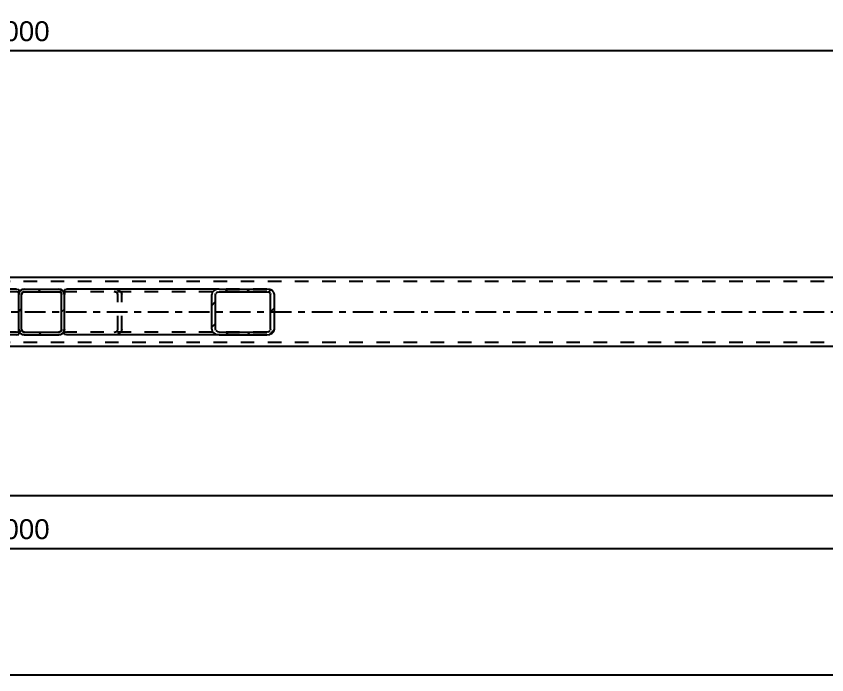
# Model space of a CAD drawing. Header units: millimetres. Extents: x -188 to 1001, y -633 to 208.
# Drawn here: x 454.7 to 571.8, y -346.5 to -251.4 of the extents above; entities that cross this region are included whole.
import ezdxf

# ---------------------------------------------------------------- set-up
doc = ezdxf.new("R2010")
doc.units = ezdxf.units.MM
doc.linetypes.add('DXK_LINE_DOT2', pattern=[3.9198, 1.9599, -1.9599])
doc.linetypes.add('DXK_LINE_DOT3', pattern=[5.9187, 2.979, -0.9799, 0.9799, -0.9799])
doc.styles.add('Arial', font='ARIAL.TTF', dxfattribs={"height": 0.2})

# ---------------------------------------------------------------- blocks, each defined once
blk = doc.blocks.new('Part-761552178-1843 - 1809')
at = {"linetype": 'Continuous'}
h = blk.add_hatch(dxfattribs=at)
h.set_pattern_fill('', scale=0.7, style=0, pattern_type=0)
h.set_pattern_definition([(45, (491.3147, -297.3026), (-1.57154, 1.57154), [])])
h.paths.add_polyline_path([(490.89, -297.36), (491.31, -297.3), (491.67, -297.13), (491.91, -296.87), (491.99, -296.56), (491.99, -291.56), (491.91, -291.26), (491.67, -291), (491.31, -290.82), (490.89, -290.76), (484.03, -290.76), (483.61, -290.82), (483.25, -291), (483.02, -291.26), (482.93, -291.56), (482.93, -296.56), (483.02, -296.87), (483.25, -297.13), (483.61, -297.3), (484.03, -297.36)])
h.paths.add_polyline_path([(483.82, -296.93), (483.64, -296.85), (483.52, -296.72), (483.48, -296.56), (483.48, -291.56), (483.52, -291.41), (483.64, -291.28), (483.82, -291.19), (484.03, -291.16), (490.89, -291.16), (491.1, -291.19), (491.28, -291.28), (491.4, -291.41), (491.44, -291.56), (491.44, -296.56), (491.4, -296.72), (491.28, -296.85), (491.1, -296.93), (490.89, -296.96), (484.03, -296.96)])
at = {"color": 2, "linetype": 'Continuous'}
for p, q in [((461.66, -290.81), (461.98, -290.76)), ((461.66, -290.81), (461.66, -291.56)), ((484.03, -290.76), (461.98, -290.76)), ((483.02, -291.26), (482.93, -291.56)), ((483.48, -291.56), (483.52, -291.41)), ((484.03, -290.76), (483.61, -290.82)), ((483.82, -291.19), (484.03, -291.16)), ((484.03, -290.76), (490.89, -290.76)), ((484.03, -291.16), (490.89, -291.16)), ((491.31, -290.82), (490.89, -290.76)), ((490.89, -291.16), (491.1, -291.19)), ((491.4, -291.41), (491.44, -291.56)), ((491.99, -291.56), (491.91, -291.26)), ((482.93, -296.56), (482.93, -291.56)), ((483.48, -296.56), (483.48, -291.56)), ((491.44, -296.56), (491.44, -291.56)), ((491.99, -296.56), (491.99, -291.56)), ((461.66, -297.3), (461.66, -296.56)), ((461.66, -297.32), (461.66, -297.3)), ((461.98, -297.36), (461.66, -297.32)), ((484.03, -297.36), (461.98, -297.36)), ((482.93, -296.56), (483.02, -296.87)), ((483.52, -296.72), (483.48, -296.56)), ((483.61, -297.3), (484.03, -297.36)), ((484.03, -296.96), (483.82, -296.93)), ((484.03, -296.96), (490.89, -296.96)), ((484.03, -297.36), (490.89, -297.36)), ((491.1, -296.93), (490.89, -296.96)), ((490.89, -297.36), (491.31, -297.3)), ((491.44, -296.56), (491.4, -296.72)), ((491.91, -296.87), (491.99, -296.56))]:
    blk.add_line(p, q, dxfattribs=at)
at = {"color": 7, "linetype": 'DXK_LINE_DOT2'}
for p, q in [((461.66, -290.81), (461.66, -291.25)), ((461.77, -291.19), (461.66, -291.25)), ((461.98, -291.16), (461.77, -291.19)), ((490.89, -291.16), (461.98, -291.16)), ((468.84, -290.76), (469.26, -290.82)), ((469.05, -291.19), (468.84, -291.16)), ((469.39, -291.56), (469.35, -291.41)), ((469.86, -291.26), (469.94, -291.56)), ((490.89, -290.76), (484.03, -290.76)), ((461.66, -297.13), (461.66, -291.56)), ((469.39, -296.56), (469.39, -291.56)), ((469.94, -296.56), (469.94, -291.56)), ((461.66, -296.88), (461.77, -296.93)), ((461.77, -296.93), (461.98, -296.96)), ((490.89, -296.96), (461.98, -296.96)), ((468.84, -296.96), (469.05, -296.93)), ((469.26, -297.3), (468.84, -297.36)), ((469.35, -296.72), (469.39, -296.56)), ((469.94, -296.56), (469.86, -296.87)), ((490.89, -297.36), (484.03, -297.36))]:
    blk.add_line(p, q, dxfattribs=at)
for centre, radius, start, end in [((468.93, -291.68), 0.501, 32.4104, 75.4453), ((469.01, -291.79), 1, 32.4104, 75.4453), ((468.93, -296.45), 0.501, 284.5547, 327.5896), ((469.01, -296.33), 1, 284.5547, 327.5896)]:
    blk.add_arc(centre, radius, start, end, dxfattribs=at)
at = {"color": 2, "linetype": 'Continuous'}
for centre, radius, start, end in [((483.86, -291.79), 1, 104.5547, 147.5896), ((483.95, -291.68), 0.501, 104.5547, 147.5896), ((490.98, -291.68), 0.501, 32.4104, 75.4453), ((491.06, -291.79), 1, 32.4104, 75.4453), ((483.86, -296.33), 1, 212.4104, 255.4453), ((483.95, -296.45), 0.501, 212.4104, 255.4453), ((490.98, -296.45), 0.501, 284.5547, 327.5896), ((491.06, -296.33), 1, 284.5547, 327.5896)]:
    blk.add_arc(centre, radius, start, end, dxfattribs=at)
blk = doc.blocks.new('Part-761552178-1877 - 1809')
at = {"linetype": 'Continuous'}
h = blk.add_hatch(dxfattribs=at)
h.set_pattern_fill('', scale=0.7, style=0, pattern_type=0)
h.set_pattern_definition([(45, (461.1622, -297.3026), (-1.57154, 1.57154), [])])
h.paths.add_polyline_path([(460.86, -297.36), (461.16, -297.3), (461.42, -297.13), (461.6, -296.87), (461.66, -296.56), (461.66, -291.56), (461.6, -291.26), (461.42, -291), (461.16, -290.82), (460.86, -290.76), (455.86, -290.76), (455.55, -290.82), (455.29, -291), (455.12, -291.26), (455.06, -291.56), (455.06, -296.56), (455.12, -296.87), (455.29, -297.13), (455.55, -297.3), (455.86, -297.36)])
h.paths.add_polyline_path([(455.7, -296.93), (455.57, -296.85), (455.49, -296.72), (455.46, -296.56), (455.46, -291.56), (455.49, -291.41), (455.57, -291.28), (455.7, -291.19), (455.86, -291.16), (460.86, -291.16), (461.01, -291.19), (461.14, -291.28), (461.23, -291.41), (461.26, -291.56), (461.26, -296.56), (461.23, -296.72), (461.14, -296.85), (461.01, -296.93), (460.86, -296.96), (455.86, -296.96)])
at = {"color": 7, "linetype": 'DXK_LINE_DOT2'}
for p, q in [((455.06, -291.56), (455.12, -291.26)), ((455.49, -291.41), (455.46, -291.56)), ((455.55, -290.82), (455.86, -290.76)), ((455.86, -291.16), (455.7, -291.19)), ((455.86, -290.76), (460.86, -290.76)), ((455.86, -291.16), (460.86, -291.16)), ((460.86, -290.76), (461.16, -290.82)), ((461.01, -291.19), (460.86, -291.16)), ((461.26, -291.56), (461.23, -291.41)), ((461.6, -291.26), (461.66, -291.56)), ((455.06, -296.56), (455.06, -291.56)), ((455.46, -296.56), (455.46, -291.56)), ((461.26, -296.56), (461.26, -291.56)), ((461.66, -296.56), (461.66, -291.56)), ((455.12, -296.87), (455.06, -296.56)), ((455.46, -296.56), (455.49, -296.72)), ((455.86, -297.36), (455.55, -297.3)), ((455.7, -296.93), (455.86, -296.96)), ((455.86, -296.96), (460.86, -296.96)), ((455.86, -297.36), (460.86, -297.36)), ((460.86, -296.96), (461.01, -296.93)), ((461.16, -297.3), (460.86, -297.36)), ((461.23, -296.72), (461.26, -296.56)), ((461.66, -296.56), (461.6, -296.87))]:
    blk.add_line(p, q, dxfattribs=at)
at = {"color": 2, "linetype": 'Continuous'}
for p, q in [((455.12, -291.26), (455.06, -291.56)), ((455.46, -291.56), (455.49, -291.41)), ((455.86, -290.76), (455.55, -290.82)), ((455.7, -291.19), (455.86, -291.16)), ((455.86, -290.76), (460.86, -290.76)), ((455.86, -291.16), (460.86, -291.16)), ((461.16, -290.82), (460.86, -290.76)), ((460.86, -291.16), (461.01, -291.19)), ((461.23, -291.41), (461.26, -291.56)), ((461.66, -291.56), (461.6, -291.26)), ((455.06, -296.56), (455.06, -291.56)), ((455.46, -296.56), (455.46, -291.56)), ((461.26, -296.56), (461.26, -291.56)), ((461.66, -296.56), (461.66, -291.56)), ((455.06, -296.56), (455.12, -296.87)), ((455.49, -296.72), (455.46, -296.56)), ((455.55, -297.3), (455.86, -297.36)), ((455.86, -296.96), (455.7, -296.93)), ((455.86, -296.96), (460.86, -296.96)), ((455.86, -297.36), (460.86, -297.36)), ((461.01, -296.93), (460.86, -296.96)), ((460.86, -297.36), (461.16, -297.3)), ((461.26, -296.56), (461.23, -296.72)), ((461.6, -296.87), (461.66, -296.56))]:
    blk.add_line(p, q, dxfattribs=at)
at = {"color": 7, "linetype": 'DXK_LINE_DOT2'}
for centre, radius, start, end in [((455.86, -291.56), 0.8, 112.5, 157.5), ((455.86, -291.56), 0.4, 112.5, 157.5), ((460.86, -291.56), 0.4, 22.5, 67.5), ((460.86, -291.56), 0.8, 22.5, 67.5), ((455.86, -296.56), 0.8, 202.5, 247.5), ((455.86, -296.56), 0.4, 202.5, 247.5), ((460.86, -296.56), 0.4, 292.5, 337.5), ((460.86, -296.56), 0.8, 292.5, 337.5)]:
    blk.add_arc(centre, radius, start, end, dxfattribs=at)
at = {"color": 2, "linetype": 'Continuous'}
for centre, radius, start, end in [((455.86, -291.56), 0.8, 112.5, 157.5), ((455.86, -291.56), 0.4, 112.5, 157.5), ((460.86, -291.56), 0.4, 22.5, 67.5), ((460.86, -291.56), 0.8, 22.5, 67.5), ((455.86, -296.56), 0.8, 202.5, 247.5), ((455.86, -296.56), 0.4, 202.5, 247.5), ((460.86, -296.56), 0.4, 292.5, 337.5), ((460.86, -296.56), 0.8, 292.5, 337.5)]:
    blk.add_arc(centre, radius, start, end, dxfattribs=at)
blk = doc.blocks.new('Part-761552178-1916 - 1809')
at = {"linetype": 'Continuous'}
h = blk.add_hatch(dxfattribs=at)
h.set_pattern_fill('', scale=0.7, style=0, pattern_type=0)
h.set_pattern_definition([(45, (433.1016, -297.3026), (-1.57154, 1.57154), [])])
h.paths.add_polyline_path([(432.68, -297.36), (433.1, -297.3), (433.46, -297.13), (433.7, -296.87), (433.78, -296.56), (433.78, -291.56), (433.7, -291.26), (433.46, -291), (433.1, -290.82), (432.68, -290.76), (425.82, -290.76), (425.4, -290.82), (425.04, -291), (424.8, -291.26), (424.72, -291.56), (424.72, -296.56), (424.8, -296.87), (425.04, -297.13), (425.4, -297.3), (425.82, -297.36)])
h.paths.add_polyline_path([(425.61, -296.93), (425.43, -296.85), (425.31, -296.72), (425.27, -296.56), (425.27, -291.56), (425.31, -291.41), (425.43, -291.28), (425.61, -291.19), (425.82, -291.16), (432.68, -291.16), (432.89, -291.19), (433.07, -291.28), (433.19, -291.41), (433.23, -291.56), (433.23, -296.56), (433.19, -296.72), (433.07, -296.85), (432.89, -296.93), (432.68, -296.96), (425.82, -296.96)])
at = {"color": 2, "linetype": 'Continuous'}
for p, q in [((424.8, -291.26), (424.72, -291.56)), ((425.27, -291.56), (425.31, -291.41)), ((425.82, -290.76), (425.4, -290.82)), ((425.61, -291.19), (425.82, -291.16)), ((425.82, -290.76), (432.68, -290.76)), ((425.82, -291.16), (432.68, -291.16)), ((454.73, -290.76), (432.68, -290.76)), ((433.1, -290.82), (432.68, -290.76)), ((432.68, -291.16), (432.89, -291.19)), ((433.19, -291.41), (433.23, -291.56)), ((433.78, -291.56), (433.7, -291.26)), ((454.73, -290.76), (455.06, -290.81)), ((455.06, -290.81), (455.06, -290.82)), ((455.06, -290.82), (455.06, -291)), ((455.06, -291), (455.06, -291.56)), ((424.72, -296.56), (424.72, -291.56)), ((425.27, -296.56), (425.27, -291.56)), ((433.23, -296.56), (433.23, -291.56)), ((433.78, -296.56), (433.78, -291.56)), ((424.72, -296.56), (424.8, -296.87)), ((425.31, -296.72), (425.27, -296.56)), ((425.4, -297.3), (425.82, -297.36)), ((425.82, -296.96), (425.61, -296.93)), ((425.82, -296.96), (432.68, -296.96)), ((425.82, -297.36), (432.68, -297.36)), ((432.89, -296.93), (432.68, -296.96)), ((432.68, -297.36), (433.1, -297.3)), ((454.73, -297.36), (432.68, -297.36)), ((433.23, -296.56), (433.19, -296.72)), ((433.7, -296.87), (433.78, -296.56)), ((454.73, -297.36), (455.06, -297.32)), ((455.06, -297.32), (455.06, -296.56))]:
    blk.add_line(p, q, dxfattribs=at)
at = {"color": 7, "linetype": 'DXK_LINE_DOT2'}
for p, q in [((432.68, -290.76), (425.82, -290.76)), ((454.73, -291.16), (425.82, -291.16)), ((446.77, -291.56), (446.86, -291.26)), ((447.36, -291.41), (447.32, -291.56)), ((447.45, -290.82), (447.87, -290.76)), ((447.87, -291.16), (447.66, -291.19)), ((454.94, -291.19), (454.73, -291.16)), ((455.06, -291.25), (454.94, -291.19)), ((455.06, -290.81), (455.06, -290.81)), ((455.06, -291), (455.06, -291.25)), ((455.06, -296.56), (455.06, -291.26)), ((446.77, -296.56), (446.77, -291.56)), ((447.32, -296.56), (447.32, -291.56)), ((454.73, -296.96), (425.82, -296.96)), ((432.68, -297.36), (425.82, -297.36)), ((446.86, -296.87), (446.77, -296.56)), ((447.32, -296.56), (447.36, -296.72)), ((447.87, -297.36), (447.45, -297.3)), ((447.66, -296.93), (447.87, -296.96)), ((454.73, -296.96), (454.94, -296.93)), ((454.94, -296.93), (455.06, -296.88))]:
    blk.add_line(p, q, dxfattribs=at)
at = {"color": 2, "linetype": 'Continuous'}
for centre, radius, start, end in [((425.65, -291.79), 1, 104.5547, 147.5895), ((425.73, -291.68), 0.501, 104.5547, 147.5895), ((432.77, -291.68), 0.501, 32.4105, 75.4453), ((432.85, -291.79), 1, 32.4105, 75.4453), ((425.65, -296.33), 1, 212.4105, 255.4453), ((425.73, -296.45), 0.501, 212.4105, 255.4453), ((432.77, -296.45), 0.501, 284.5547, 327.5895), ((432.85, -296.33), 1, 284.5547, 327.5895)]:
    blk.add_arc(centre, radius, start, end, dxfattribs=at)
at = {"color": 7, "linetype": 'DXK_LINE_DOT2'}
for centre, radius, start, end in [((447.7, -291.79), 1, 104.5547, 147.5895), ((447.79, -291.68), 0.501, 104.5547, 147.5895), ((447.7, -296.33), 1, 212.4105, 255.4453), ((447.79, -296.45), 0.501, 212.4105, 255.4453)]:
    blk.add_arc(centre, radius, start, end, dxfattribs=at)
blk = doc.blocks.new('Part-761552178-2021 - 1809')
at = {"color": 2, "linetype": 'Continuous'}
for p, q in [((47.56, -289.06), (732.11, -289.06)), ((726.11, -299.06), (47.56, -299.06))]:
    blk.add_line(p, q, dxfattribs=at)
at = {"color": 7, "linetype": 'DXK_LINE_DOT2'}
for p, q in [((732.11, -289.66), (47.56, -289.66)), ((732.11, -298.46), (47.56, -298.46))]:
    blk.add_line(p, q, dxfattribs=at)
at = {"color": 7, "linetype": 'DXK_LINE_DOT3'}
blk.add_line((47.56, -294.06), (732.11, -294.06), dxfattribs=at)
blk = doc.blocks.new('StraightDimension-761552178-2110 - 1809')
at = {"color": 7, "linetype": 'Continuous'}
blk.add_line((21.46, -320.58), (732.11, -320.58), dxfattribs=at)
blk = doc.blocks.new('StraightDimension-761552178-2157 - 1809')
at = {"color": 7, "linetype": 'Continuous'}
blk.add_line((305.06, -256.31), (605.06, -256.31), dxfattribs=at)
at = {"color": 0}
blk.add_wipeout([(460.11, -255.56), (460.11, -251.36), (450.02, -251.36), (450.02, -255.56)], dxfattribs=at)
at = {"color": 3, "style": 'Arial'}
blk.add_text('6000', height=2.865, dxfattribs=at).set_placement((450.62, -254.96))
blk = doc.blocks.new('StraightDimension-761552178-2178 - 1809')
at = {"color": 7, "linetype": 'Continuous'}
blk.add_line((20.21, -346.45), (733.36, -346.45), dxfattribs=at)
blk = doc.blocks.new('StraightDimension-761552178-11892 - 1809')
at = {"color": 7, "linetype": 'Continuous'}
blk.add_line((305.06, -328.21), (605.06, -328.21), dxfattribs=at)
at = {"color": 0}
blk.add_wipeout([(460.11, -327.46), (460.11, -323.26), (450.02, -323.26), (450.02, -327.46)], dxfattribs=at)
at = {"color": 3, "style": 'Arial'}
blk.add_text('6000', height=2.865, dxfattribs=at).set_placement((450.62, -326.86))

msp = doc.modelspace()

# ---------------------------------------------------------------- block references
for name in ['StraightDimension-761552178-2157 - 1809', 'Part-761552178-2021 - 1809', 'Part-761552178-1916 - 1809', 'Part-761552178-1877 - 1809', 'Part-761552178-1843 - 1809']:
    msp.add_blockref(name, (0, 0))

# ---------------------------------------------------------------- next in the draw order: block references
msp.add_blockref('StraightDimension-761552178-2110 - 1809', (0, 0))

# ---------------------------------------------------------------- next in the draw order: block references
msp.add_blockref('StraightDimension-761552178-2178 - 1809', (0, 0))

# ---------------------------------------------------------------- next in the draw order: block references
msp.add_blockref('StraightDimension-761552178-11892 - 1809', (0, 0))

doc.saveas('drawing.dxf')
